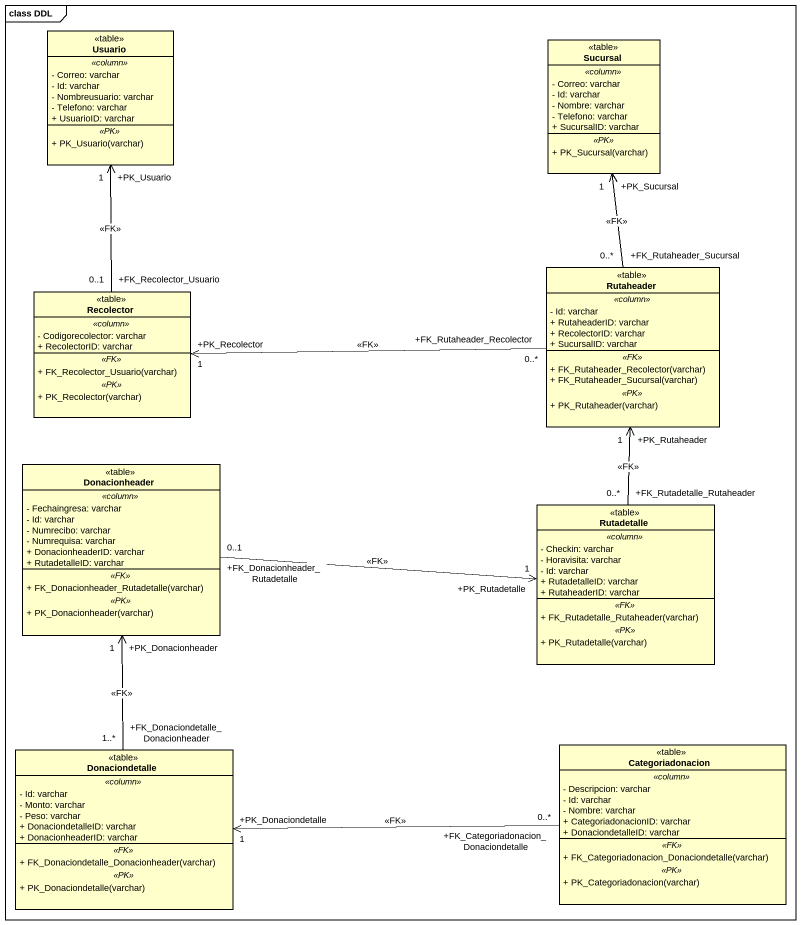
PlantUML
@startuml
mainframe class DDL
hide circle
hide empty members
skinparam classAttributeIconSize 0
class Usuario <<table>> {
  .. <<column>> ..
  - Correo: varchar
  - Id: varchar
  - Nombreusuario: varchar
  - Telefono: varchar
  + UsuarioID: varchar
  .. <<PK>> ..
  + PK_Usuario(varchar)
}
class Sucursal <<table>> {
  .. <<column>> ..
  - Correo: varchar
  - Id: varchar
  - Nombre: varchar
  - Telefono: varchar
  + SucursalID: varchar
  .. <<PK>> ..
  + PK_Sucursal(varchar)
}
class Rutaheader <<table>> {
  .. <<column>> ..
  - Id: varchar
  + RutaheaderID: varchar
  + RecolectorID: varchar
  + SucursalID: varchar
  .. <<FK>> ..
  + FK_Rutaheader_Recolector(varchar)
  + FK_Rutaheader_Sucursal(varchar)
  .. <<PK>> ..
  + PK_Rutaheader(varchar)
}
class Recolector <<table>> {
  .. <<column>> ..
  - Codigorecolector: varchar
  + RecolectorID: varchar
  .. <<FK>> ..
  + FK_Recolector_Usuario(varchar)
  .. <<PK>> ..
  + PK_Recolector(varchar)
}
class Donacionheader <<table>> {
  .. <<column>> ..
  - Fechaingresa: varchar
  - Id: varchar
  - Numrecibo: varchar
  - Numrequisa: varchar
  + DonacionheaderID: varchar
  + RutadetalleID: varchar
  .. <<FK>> ..
  + FK_Donacionheader_Rutadetalle(varchar)
  .. <<PK>> ..
  + PK_Donacionheader(varchar)
}
class Rutadetalle <<table>> {
  .. <<column>> ..
  - Checkin: varchar
  - Horavisita: varchar
  - Id: varchar
  + RutadetalleID: varchar
  + RutaheaderID: varchar
  .. <<FK>> ..
  + FK_Rutadetalle_Rutaheader(varchar)
  .. <<PK>> ..
  + PK_Rutadetalle(varchar)
}
class Donaciondetalle <<table>> {
  .. <<column>> ..
  - Id: varchar
  - Monto: varchar
  - Peso: varchar
  + DonaciondetalleID: varchar
  + DonacionheaderID: varchar
  .. <<FK>> ..
  + FK_Donaciondetalle_Donacionheader(varchar)
  .. <<PK>> ..
  + PK_Donaciondetalle(varchar)
}
class Categoriadonacion <<table>> {
  .. <<column>> ..
  - Descripcion: varchar
  - Id: varchar
  - Nombre: varchar
  + CategoriadonacionID: varchar
  + DonaciondetalleID: varchar
  .. <<FK>> ..
  + FK_Categoriadonacion_Donaciondetalle(varchar)
  .. <<PK>> ..
  + PK_Categoriadonacion(varchar)
}
Rutaheader "+FK_Rutaheader_Sucursal\n0..*" -up-> "+PK_Sucursal\n1" Sucursal : <<FK>>
Rutaheader "+FK_Rutaheader_Recolector\n0..*" -left-> "+PK_Recolector\n1" Recolector : <<FK>>
Recolector "+FK_Recolector_Usuario\n0..1" -up-> "+PK_Usuario\n1" Usuario : <<FK>>
Donacionheader "+FK_Donacionheader_Rutadetalle\n0..1" -right-> "+PK_Rutadetalle\n1" Rutadetalle : <<FK>>
Rutadetalle "+FK_Rutadetalle_Rutaheader\n0..*" -up-> "+PK_Rutaheader\n1" Rutaheader : <<FK>>
Donaciondetalle "+FK_Donaciondetalle_Donacionheader\n1..*" -up-> "+PK_Donacionheader\n1" Donacionheader : <<FK>>
Categoriadonacion "+FK_Categoriadonacion_Donaciondetalle\n0..*" -left-> "+PK_Donaciondetalle\n1" Donaciondetalle : <<FK>>
@enduml
